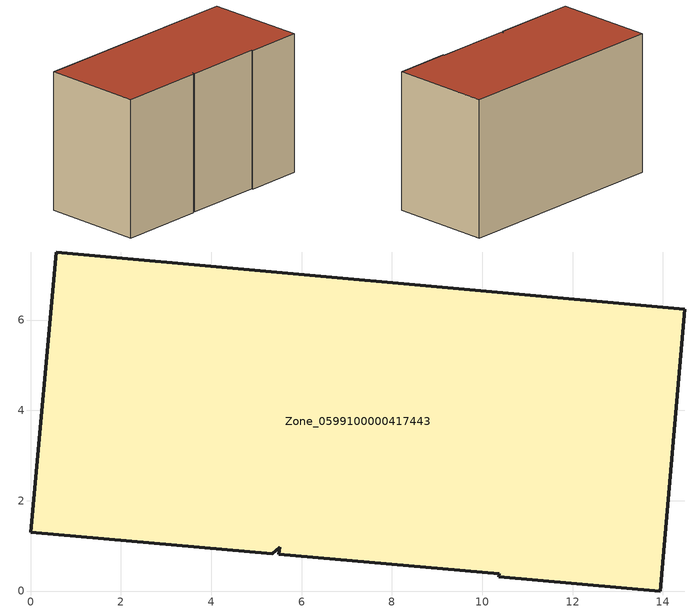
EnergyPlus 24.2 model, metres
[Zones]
Zone_0599100000417443
 floor ground (C_G): 0.57,7.51 14.48,6.23 13.94,0 10.36,0.32 10.37,0.38 5.5,0.81 5.51,0.97 5.35,0.83 0,1.3 z0
 wall outside (C_F): 14.48,6.23 0.57,7.51 0,1.3 5.35,0.83 5.51,0.97 5.5,0.81 10.37,0.38 10.36,0.32 13.94,0 14.48,6.23 z0:8.8
 roof outside (C_R): 5.5,0.81 10.37,0.38 10.36,0.32 13.94,0 14.48,6.23 0.57,7.51 0,1.3 5.35,0.83 5.51,0.97 z8.8
[BUILDING]
Pand.0599100000417443: North Axis=0; Terrain=City; Loads Convergence Tolerance Value=0.04; Temperature Convergence Tolerance Value=0.4; Solar Distribution=FullExterior; Maximum Number of Warmup Days=25; Minimum Number of Warmup Days=1
[Site:Location]
Rotterdam.The.Hague.AP_ZH_NLD Design_Conditions: Latitude=51.96; Longitude=4.45; Time Zone=1; Elevation=-4.5
[SITE:GROUNDTEMPERATURE:BUILDINGSURFACE]
18, 18, 18, 18, 18, 18, 18, 18, 18, 18, 18, 18
[MATERIAL] Thermal Absorptance=0.9; Solar Absorptance=0.7; Visible Absorptance=0.7
Name | Roughness | Thickness | Conductivity | Density | Specific Heat
G.TC.2006-2014 | MediumSmooth | 0.15 | 0.06 | 540 | 1210
F.TC.2006-2014 | Rough | 0.3 | 0.12 | 1920 | 840
R.TC.2006-2014 | MediumRough | 0.2 | 0.08 | 1500 | 1000
[CONSTRUCTION]
C_G: G.TC.2006-2014
C_F: F.TC.2006-2014
C_R: R.TC.2006-2014
[ZONE]
Zone_0599100000417443: Type=1; Multiplier=1; Ceiling Height=Autocalculate; Volume=Autocalculate; Floor Area=autocalculate; Part of Total Floor Area=Yes
[ZONEINFILTRATION:DESIGNFLOWRATE]
Infil_Zone_0599100000417443: Zone or ZoneList or Space or SpaceList=Zone_0599100000417443; Schedule=AlwaysOn; Design Flow Rate Calculation Method=Flow/Area; Flow Rate per Floor Area=0.0015; Constant Term Coefficient=1; Temperature Term Coefficient=0; Velocity Term Coefficient=0; Velocity Squared Term Coefficient=0
[HVACTEMPLATE:ZONE:IDEALLOADSAIRSYSTEM]
Zone_0599100000417443: Maximum Heating Supply Air Temperature=50; Minimum Cooling Supply Air Temperature=13; Maximum Heating Supply Air Humidity Ratio=0.0156; Minimum Cooling Supply Air Humidity Ratio=0.0077; Heating Limit=NoLimit; Cooling Limit=NoLimit; Dehumidification Control Type=ConstantSensibleHeatRatio; Cooling Sensible Heat Ratio=0.7; Dehumidification Setpoint=60; Humidification Control Type=None; Humidification Setpoint=30; Outdoor Air Method=None; Outdoor Air Flow Rate per Person=0.00944; Outdoor Air Flow Rate per Zone Floor Area=0; Outdoor Air Flow Rate per Zone=0; Demand Controlled Ventilation Type=None; Outdoor Air Economizer Type=NoEconomizer; Heat Recovery Type=None; Sensible Heat Recovery Effectiveness=0.7; Latent Heat Recovery Effectiveness=0.65
[ZONECONTROL:THERMOSTAT]
ThermostatControl_Zone_0599100000417443: Zone or ZoneList=Zone_0599100000417443; Control Type Schedule=DualSetpointControlType; Control 1=Thermostat_Zone_0599100000417443; Temperature Difference Between Cutout And Setpoint=0
[THERMOSTATSETPOINT:DUALSETPOINT]
Thermostat_Zone_0599100000417443: Heating Setpoint Temperature Schedule=HeatingSetpoint_Zone_0599100000417443; Cooling Setpoint Temperature Schedule=CoolingSetpoint_Zone_0599100000417443
[SCHEDULE:COMPACT]
HeatingSetpoint_Zone_0599100000417443: Through: 12/31, For: AllDays, Until: 24:00, 21
CoolingSetpoint_Zone_0599100000417443: Through: 12/31, For: AllDays, Until: 24:00, 24
DualSetpointControlType: Through: 12/31, For: AllDays, Until: 24:00, 4
AlwaysOn: Through: 12/31, For: AllDays, Until: 24:00, 1
